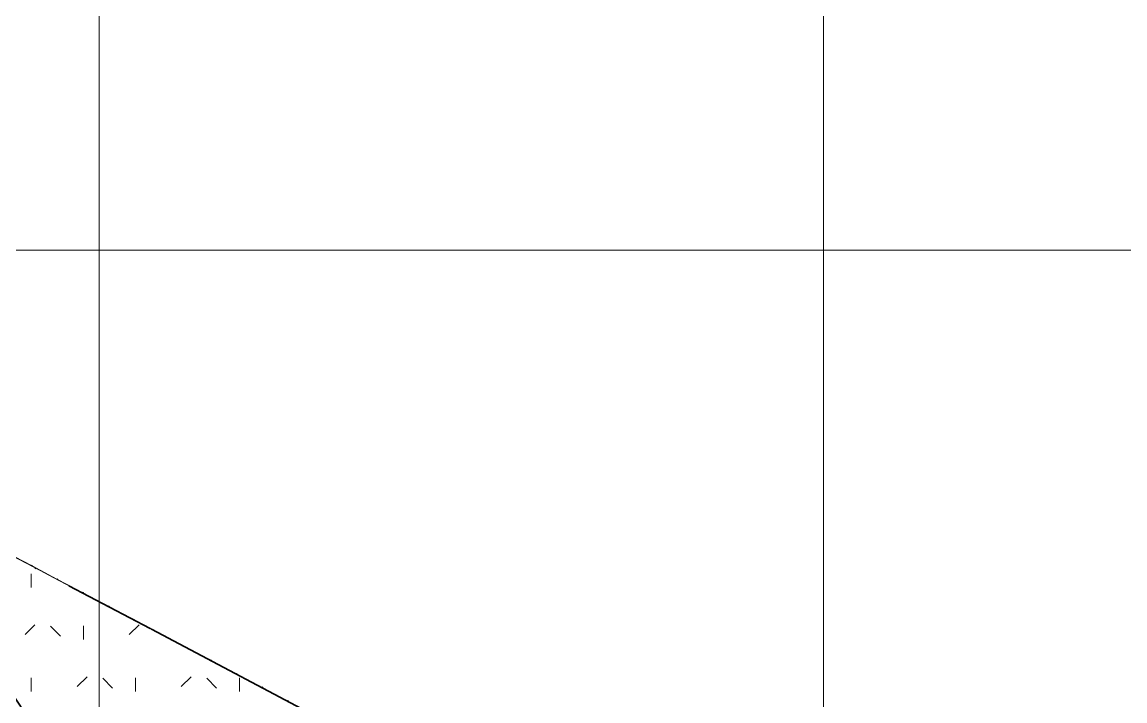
# Model space of a CAD drawing. Header units: metres. Extents: x -207 to 292, y -187 to 169.
# Drawn here: x 94.4 to 170.6, y 37.8 to 84.7 of the extents above; entities that cross this region are included whole.
import ezdxf

# ---------------------------------------------------------------- set-up
doc = ezdxf.new("R2010")
doc.units = ezdxf.units.M
doc.linetypes.add('IMPORT-IMPORT-LÍMITE2 _2_', pattern=[36.83, 6.35, -2.54, 0, -2.54, 25.4, 0, 0, 0])
for name, color, linetype, lineweight in [('A-GLAZ-CWMG', 7, 'Continuous', 9), ('ACHURADO', 7, 'Continuous', 9), ('BORDE CAMINO', 7, 'Continuous', 35), ('C-TOPO', 7, 'Continuous', 9), ('grilla', 7, 'Continuous', 9), ('linea propiedad', 7, 'IMPORT-IMPORT-LÍMITE2 _2_', 35)]:
    doc.layers.add(name, color=color, linetype=linetype, lineweight=lineweight)
doc.layers.add('PR10-ARQ-PL-001-Emplazamiento-C-1_dwg', color=7, linetype='Continuous', lineweight=9, true_color=0x767676)

# ---------------------------------------------------------------- blocks, each defined once
blk = doc.blocks.new('PR10-ARQ-PL-001-Emplazamiento-C-1_dwg_Circular Mullion - 5mm-517344-PLANTA EMPLAZAMIENTO-674655-PLANTA EMPLAZAMIENTO ACTUALIZADO')
at = {"layer": 'A-GLAZ-CWMG', "flags": 128}
for points in [[(-84.442, 139.656), (-83.711, 141.464), (-83.713, 141.465), (-83.716, 141.466), (-84.446, 139.658), (-84.444, 139.657)], [(-84.444, 139.657), (-83.713, 141.465)]]:
    blk.add_lwpolyline(points, close=True, dxfattribs=at)
blk = doc.blocks.new('PR10-ARQ-PL-001-Emplazamiento-C-1_dwg_Rectangular Mullion - 50 x 50 mm-517346-PLANTA EMPLAZAMIENTO-674657-PLANTA EMPLAZAMIENTO ACTUALIZADO')
at = {"layer": 'A-GLAZ-CWMG', "flags": 128}
blk.add_lwpolyline([(0.025, 0.025), (-0.025, 0.025), (-0.025, -0.025), (0.025, -0.025)], close=True, dxfattribs=at)
blk = doc.blocks.new('PR10-ARQ-PL-001-Emplazamiento-C-1_dwg_Rectangular Mullion - 50 x 50 mm-517357-PLANTA EMPLAZAMIENTO-674659-PLANTA EMPLAZAMIENTO ACTUALIZADO')
at = {"layer": 'A-GLAZ-CWMG', "flags": 128}
blk.add_lwpolyline([(0.025, 0.025), (0.025, -0.025), (-0.025, -0.025), (-0.025, 0.025)], close=True, dxfattribs=at)
blk = doc.blocks.new('PR10-ARQ-PL-001-Emplazamiento-C-1_dwg-674643-PLANTA EMPLAZAMIENTO ACTUALIZADO')
at = {"layer": 'ACHURADO'}
h = blk.add_hatch(dxfattribs=at)
h.set_pattern_fill('FP_1', color=256, style=0, pattern_type=2)
h.set_pattern_definition([(90, (-655750.258, -5498481.082), (-3.592, 3.592), [0.9525, -6.232]), (45, (-655750.258, -5498481.082), (-3.5921024484, 3.5921024484), [0.9525, -4.127]), (135, (-655750.258, -5498481.082), (-3.5921024484, -3.5921024484), [0.9525, -4.127])])
h.paths.add_polyline_path([(143.978, 0.142), (151.813, 17.148), (60.117, 65.559), (60.067, 65.193), (60.029, 64.825), (60.004, 64.457), (59.991, 64.087), (59.99, 63.718), (60.001, 63.348), (60.024, 62.98), (60.06, 62.612), (60.108, 62.245), (60.168, 61.881), (60.24, 61.518), (60.324, 61.158), (60.42, 60.801), (60.527, 60.448), (60.647, 60.098), (60.777, 59.752), (60.92, 59.411), (61.073, 59.075), (61.238, 58.744), (61.413, 58.419), (61.599, 58.1), (62.002, 57.48), (62.219, 57.181), (62.446, 56.889), (62.682, 56.605), (62.927, 56.329), (63.182, 56.061), (63.445, 55.801), (63.716, 55.551), (63.996, 55.309), (64.284, 55.077), (64.579, 54.855), (64.881, 54.642), (65.191, 54.44), (65.828, 54.067), (66.156, 53.896), (66.489, 53.736), (66.828, 53.588), (67.171, 53.451), (67.518, 53.325), (67.87, 53.211), (68.225, 53.108), (68.583, 53.017), (69.457, 52.806), (70.327, 52.582), (71.195, 52.346), (72.919, 51.839), (73.776, 51.567), (74.629, 51.284), (75.478, 50.989), (76.323, 50.682), (77.163, 50.364), (77.999, 50.034), (78.831, 49.693), (79.658, 49.34), (80.479, 48.976), (81.296, 48.601), (82.107, 48.214), (82.913, 47.817), (83.714, 47.408), (84.509, 46.988), (85.096, 46.617), (85.557, 46.315), (86.071, 45.963), (86.631, 45.561), (87.077, 45.228), (87.568, 44.846), (88.052, 44.454), (88.528, 44.052), (88.996, 43.641), (89.456, 43.221), (89.907, 42.791), (90.349, 42.353), (90.783, 41.905), (91.207, 41.45), (91.622, 40.985), (92.028, 40.513), (92.425, 40.032), (92.811, 39.544), (93.188, 39.048), (93.911, 38.034), (94.257, 37.516), (94.593, 36.991), (94.919, 36.46), (95.233, 35.923), (95.537, 35.379), (95.83, 34.829), (96.111, 34.274), (96.382, 33.713), (96.641, 33.146), (96.889, 32.575), (97.125, 31.998), (97.35, 31.418), (97.563, 30.832), (97.764, 30.243), (97.954, 29.649), (98.131, 29.052), (98.297, 28.452), (98.45, 27.848), (98.667, 27.402), (98.895, 26.961), (99.135, 26.526), (99.385, 26.097), (99.646, 25.675), (99.918, 25.259), (100.201, 24.851), (100.797, 24.057), (101.11, 23.671), (101.433, 23.294), (101.765, 22.925), (102.106, 22.565), (102.457, 22.213), (102.817, 21.871), (103.185, 21.538), (103.562, 21.214), (103.946, 20.9), (104.339, 20.596), (104.739, 20.302), (105.147, 20.019), (105.562, 19.746), (105.983, 19.484), (106.412, 19.233), (106.846, 18.992), (115.548, 14.377), (123.046, 9.665), (135.384, 3.822), (142.66, 0.721), (143.318, 0.429)])
at = {"layer": 'BORDE CAMINO'}
blk.add_arc((68.237, 20.488), 31.097, 13.69159, 58.44889, dxfattribs=at)
at = {"layer": 'C-TOPO', "flags": 128}
for points in [[(91.749, 48.859), (95.68, 46.784), (96.28, 46.467), (98.972, 45.046), (99.803, 44.607), (101.074, 43.936), (101.61, 43.653), (102.563, 43.15), (103.055, 42.89), (107.008, 40.803), (108.241, 40.152), (109.601, 39.434), (115.747, 36.19)], [(115.747, 36.19), (109.601, 39.434), (108.241, 40.152), (107.008, 40.803), (103.055, 42.89), (102.563, 43.15), (101.61, 43.653), (101.074, 43.936), (99.803, 44.607), (98.972, 45.046), (96.28, 46.467), (95.68, 46.784), (91.749, 48.859)]]:
    blk.add_lwpolyline(points, dxfattribs=at)
at = {"layer": 'grilla'}
for p, q in [((99.742, 166.258), (99.742, -186.737)), ((149.742, 166.258), (149.742, -186.737)), ((-73.081, 68.918), (240.531, 68.918))]:
    blk.add_line(p, q, dxfattribs=at)
at = {"layer": 'linea propiedad', "flags": 128}
blk.add_lwpolyline([(143.795, -0.255), (151.813, 17.148), (-83.704, 141.488), (-161.771, -49.779), (-137.14, -85.351), (-83.167, -127.74), (-59.701, -140.481)], dxfattribs=at)
for p, rotation in [((-54.164, -21.784), 264.1728744364905), ((-54.164, -21.784), 264.1728744364907), ((-54.164, -21.784), 264.1728744364907), ((-52.395, -22.717), 264.1728744364904), ((-52.395, -22.717), 264.1728744364902), ((-52.395, -22.717), 264.1728744364902), ((-50.627, -23.651), 264.1728744364905), ((-50.627, -23.651), 264.1728744364905), ((-50.627, -23.651), 264.1728744364905), ((-48.858, -24.584), 264.1728744364904), ((-48.858, -24.584), 264.1728744364904), ((-48.858, -24.584), 264.1728744364904), ((-47.089, -25.518), 264.1728744364904), ((-47.089, -25.518), 264.1728744364904), ((-47.089, -25.518), 264.1728744364904), ((-45.321, -26.452), 264.1728744364905), ((-45.321, -26.452), 264.1728744364905), ((-45.321, -26.452), 264.1728744364907), ((-43.552, -27.385), 264.1728744364905), ((-43.552, -27.385), 264.1728744364905), ((-43.552, -27.385), 264.1728744364902), ((-41.783, -28.319), 264.1728744364904), ((-41.783, -28.319), 264.1728744364904), ((-41.783, -28.319), 264.1728744364907), ((-40.014, -29.252), 264.1728744364902), ((-40.014, -29.252), 264.1728744364904), ((-40.014, -29.252), 264.17287443649), ((-38.246, -30.186), 264.1728744364907), ((-38.246, -30.186), 264.1728744364904), ((-38.246, -30.186), 264.1728744364907), ((-36.477, -31.12), 264.1728744364904), ((-36.477, -31.12), 264.1728744364904), ((-36.477, -31.12), 264.1728744364904)]:
    blk.add_blockref('PR10-ARQ-PL-001-Emplazamiento-C-1_dwg_Circular Mullion - 5mm-517344-PLANTA EMPLAZAMIENTO-674655-PLANTA EMPLAZAMIENTO ACTUALIZADO', p, dxfattribs=dict(rotation=rotation))
at = {"extrusion": (0, 0, -1), "rotation": 27.82712556350956}
for name, p in [('PR10-ARQ-PL-001-Emplazamiento-C-1_dwg_Rectangular Mullion - 50 x 50 mm-517346-PLANTA EMPLAZAMIENTO-674657-PLANTA EMPLAZAMIENTO ACTUALIZADO', (-95.091, 47.123)), ('PR10-ARQ-PL-001-Emplazamiento-C-1_dwg_Rectangular Mullion - 50 x 50 mm-517357-PLANTA EMPLAZAMIENTO-674659-PLANTA EMPLAZAMIENTO ACTUALIZADO', (-95.091, 47.123)), ('PR10-ARQ-PL-001-Emplazamiento-C-1_dwg_Rectangular Mullion - 50 x 50 mm-517346-PLANTA EMPLAZAMIENTO-674657-PLANTA EMPLAZAMIENTO ACTUALIZADO', (-96.86, 46.189)), ('PR10-ARQ-PL-001-Emplazamiento-C-1_dwg_Rectangular Mullion - 50 x 50 mm-517357-PLANTA EMPLAZAMIENTO-674659-PLANTA EMPLAZAMIENTO ACTUALIZADO', (-96.86, 46.189)), ('PR10-ARQ-PL-001-Emplazamiento-C-1_dwg_Rectangular Mullion - 50 x 50 mm-517346-PLANTA EMPLAZAMIENTO-674657-PLANTA EMPLAZAMIENTO ACTUALIZADO', (-98.629, 45.256)), ('PR10-ARQ-PL-001-Emplazamiento-C-1_dwg_Rectangular Mullion - 50 x 50 mm-517357-PLANTA EMPLAZAMIENTO-674659-PLANTA EMPLAZAMIENTO ACTUALIZADO', (-98.629, 45.256)), ('PR10-ARQ-PL-001-Emplazamiento-C-1_dwg_Rectangular Mullion - 50 x 50 mm-517346-PLANTA EMPLAZAMIENTO-674657-PLANTA EMPLAZAMIENTO ACTUALIZADO', (-100.397, 44.322)), ('PR10-ARQ-PL-001-Emplazamiento-C-1_dwg_Rectangular Mullion - 50 x 50 mm-517357-PLANTA EMPLAZAMIENTO-674659-PLANTA EMPLAZAMIENTO ACTUALIZADO', (-100.397, 44.322)), ('PR10-ARQ-PL-001-Emplazamiento-C-1_dwg_Rectangular Mullion - 50 x 50 mm-517346-PLANTA EMPLAZAMIENTO-674657-PLANTA EMPLAZAMIENTO ACTUALIZADO', (-102.166, 43.389)), ('PR10-ARQ-PL-001-Emplazamiento-C-1_dwg_Rectangular Mullion - 50 x 50 mm-517357-PLANTA EMPLAZAMIENTO-674659-PLANTA EMPLAZAMIENTO ACTUALIZADO', (-102.166, 43.389)), ('PR10-ARQ-PL-001-Emplazamiento-C-1_dwg_Rectangular Mullion - 50 x 50 mm-517346-PLANTA EMPLAZAMIENTO-674657-PLANTA EMPLAZAMIENTO ACTUALIZADO', (-103.935, 42.455)), ('PR10-ARQ-PL-001-Emplazamiento-C-1_dwg_Rectangular Mullion - 50 x 50 mm-517357-PLANTA EMPLAZAMIENTO-674659-PLANTA EMPLAZAMIENTO ACTUALIZADO', (-103.935, 42.455)), ('PR10-ARQ-PL-001-Emplazamiento-C-1_dwg_Rectangular Mullion - 50 x 50 mm-517346-PLANTA EMPLAZAMIENTO-674657-PLANTA EMPLAZAMIENTO ACTUALIZADO', (-105.704, 41.521)), ('PR10-ARQ-PL-001-Emplazamiento-C-1_dwg_Rectangular Mullion - 50 x 50 mm-517357-PLANTA EMPLAZAMIENTO-674659-PLANTA EMPLAZAMIENTO ACTUALIZADO', (-105.704, 41.521)), ('PR10-ARQ-PL-001-Emplazamiento-C-1_dwg_Rectangular Mullion - 50 x 50 mm-517346-PLANTA EMPLAZAMIENTO-674657-PLANTA EMPLAZAMIENTO ACTUALIZADO', (-107.472, 40.588)), ('PR10-ARQ-PL-001-Emplazamiento-C-1_dwg_Rectangular Mullion - 50 x 50 mm-517357-PLANTA EMPLAZAMIENTO-674659-PLANTA EMPLAZAMIENTO ACTUALIZADO', (-107.472, 40.588)), ('PR10-ARQ-PL-001-Emplazamiento-C-1_dwg_Rectangular Mullion - 50 x 50 mm-517346-PLANTA EMPLAZAMIENTO-674657-PLANTA EMPLAZAMIENTO ACTUALIZADO', (-109.241, 39.654)), ('PR10-ARQ-PL-001-Emplazamiento-C-1_dwg_Rectangular Mullion - 50 x 50 mm-517357-PLANTA EMPLAZAMIENTO-674659-PLANTA EMPLAZAMIENTO ACTUALIZADO', (-109.241, 39.654)), ('PR10-ARQ-PL-001-Emplazamiento-C-1_dwg_Rectangular Mullion - 50 x 50 mm-517346-PLANTA EMPLAZAMIENTO-674657-PLANTA EMPLAZAMIENTO ACTUALIZADO', (-111.01, 38.72)), ('PR10-ARQ-PL-001-Emplazamiento-C-1_dwg_Rectangular Mullion - 50 x 50 mm-517357-PLANTA EMPLAZAMIENTO-674659-PLANTA EMPLAZAMIENTO ACTUALIZADO', (-111.01, 38.72)), ('PR10-ARQ-PL-001-Emplazamiento-C-1_dwg_Rectangular Mullion - 50 x 50 mm-517346-PLANTA EMPLAZAMIENTO-674657-PLANTA EMPLAZAMIENTO ACTUALIZADO', (-112.778, 37.787)), ('PR10-ARQ-PL-001-Emplazamiento-C-1_dwg_Rectangular Mullion - 50 x 50 mm-517357-PLANTA EMPLAZAMIENTO-674659-PLANTA EMPLAZAMIENTO ACTUALIZADO', (-112.778, 37.787))]:
    blk.add_blockref(name, p, dxfattribs=at)
blk = doc.blocks.new('Circular Mullion - 5mm-517344-PLANTA EMPLAZAMIENTO ACTUALIZADO')
at = {"layer": 'A-GLAZ-CWMG'}
for p, q in [((-83.716, 141.466), (-84.446, 139.658)), ((-84.444, 139.657), (-83.713, 141.465)), ((-83.713, 141.465), (-84.444, 139.657)), ((-84.442, 139.656), (-83.711, 141.464)), ((-83.713, 141.465), (-83.716, 141.466)), ((-83.711, 141.464), (-83.713, 141.465)), ((-84.446, 139.658), (-84.444, 139.657)), ((-84.444, 139.657), (-84.442, 139.656))]:
    blk.add_line(p, q, dxfattribs=at)
blk = doc.blocks.new('Rectangular Mullion - 50 x 50 mm-517346-PLANTA EMPLAZAMIENTO ACTUALIZADO')
at = {"layer": 'A-GLAZ-CWMG'}
for p, q in [((0.025, 0.025), (-0.025, 0.025)), ((-0.025, 0.025), (-0.025, -0.025)), ((0.025, -0.025), (0.025, 0.025)), ((-0.025, -0.025), (0.025, -0.025))]:
    blk.add_line(p, q, dxfattribs=at)
blk = doc.blocks.new('Rectangular Mullion - 50 x 50 mm-517357-PLANTA EMPLAZAMIENTO ACTUALIZADO')
at = {"layer": 'A-GLAZ-CWMG'}
for p, q in [((-0.025, -0.025), (-0.025, 0.025)), ((-0.025, 0.025), (0.025, 0.025)), ((0.025, 0.025), (0.025, -0.025)), ((0.025, -0.025), (-0.025, -0.025))]:
    blk.add_line(p, q, dxfattribs=at)

msp = doc.modelspace()

# ---------------------------------------------------------------- linework, layer by layer
at = {"layer": 'C-TOPO'}
for p, q in [((91.749, 48.859), (95.68, 46.784)), ((95.68, 46.784), (91.749, 48.859)), ((95.68, 46.784), (96.28, 46.467)), ((96.28, 46.467), (95.68, 46.784)), ((96.28, 46.467), (98.972, 45.046)), ((98.972, 45.046), (96.28, 46.467)), ((98.972, 45.046), (99.803, 44.607)), ((99.803, 44.607), (98.972, 45.046)), ((99.803, 44.607), (101.074, 43.936)), ((101.074, 43.936), (99.803, 44.607)), ((101.074, 43.936), (101.61, 43.653)), ((101.61, 43.653), (101.074, 43.936)), ((101.61, 43.653), (102.563, 43.15)), ((102.563, 43.15), (101.61, 43.653)), ((102.563, 43.15), (103.055, 42.89)), ((103.055, 42.89), (102.563, 43.15)), ((103.055, 42.89), (107.008, 40.803)), ((107.008, 40.803), (103.055, 42.89)), ((107.008, 40.803), (108.241, 40.152)), ((108.241, 40.152), (107.008, 40.803)), ((108.241, 40.152), (109.601, 39.434)), ((109.601, 39.434), (108.241, 40.152)), ((109.601, 39.434), (115.747, 36.19)), ((115.747, 36.19), (109.601, 39.434))]:
    msp.add_line(p, q, dxfattribs=at)

# ---------------------------------------------------------------- block references
at = {"layer": 'A-GLAZ-CWMG'}
for p, rotation in [((-54.164, -21.784), 264.1728744364905), ((-54.164, -21.784), 264.1728744364907), ((-54.164, -21.784), 264.1728744364907), ((-52.395, -22.717), 264.1728744364904), ((-52.395, -22.717), 264.1728744364902), ((-52.395, -22.717), 264.1728744364902), ((-50.627, -23.651), 264.1728744364905), ((-50.627, -23.651), 264.1728744364905), ((-50.627, -23.651), 264.1728744364905), ((-48.858, -24.584), 264.1728744364904), ((-48.858, -24.584), 264.1728744364904), ((-48.858, -24.584), 264.1728744364904), ((-47.089, -25.518), 264.1728744364904), ((-47.089, -25.518), 264.1728744364904), ((-47.089, -25.518), 264.1728744364904), ((-45.321, -26.452), 264.1728744364905), ((-45.321, -26.452), 264.1728744364905), ((-45.321, -26.452), 264.1728744364907), ((-43.552, -27.385), 264.1728744364905), ((-43.552, -27.385), 264.1728744364905), ((-43.552, -27.385), 264.1728744364902), ((-41.783, -28.319), 264.1728744364904), ((-41.783, -28.319), 264.1728744364904), ((-41.783, -28.319), 264.1728744364907), ((-40.014, -29.252), 264.1728744364902), ((-40.014, -29.252), 264.1728744364904), ((-40.014, -29.252), 264.17287443649), ((-38.246, -30.186), 264.1728744364907), ((-38.246, -30.186), 264.1728744364904), ((-38.246, -30.186), 264.1728744364907), ((-36.477, -31.12), 264.1728744364904), ((-36.477, -31.12), 264.1728744364904), ((-36.477, -31.12), 264.1728744364904)]:
    msp.add_blockref('Circular Mullion - 5mm-517344-PLANTA EMPLAZAMIENTO ACTUALIZADO', p, dxfattribs=dict(at, rotation=rotation))
at = {"layer": 'A-GLAZ-CWMG', "extrusion": (0, 0, -1), "rotation": 27.82712556350956}
for name, p in [('Rectangular Mullion - 50 x 50 mm-517346-PLANTA EMPLAZAMIENTO ACTUALIZADO', (-95.091, 47.123)), ('Rectangular Mullion - 50 x 50 mm-517357-PLANTA EMPLAZAMIENTO ACTUALIZADO', (-95.091, 47.123)), ('Rectangular Mullion - 50 x 50 mm-517346-PLANTA EMPLAZAMIENTO ACTUALIZADO', (-96.86, 46.189)), ('Rectangular Mullion - 50 x 50 mm-517357-PLANTA EMPLAZAMIENTO ACTUALIZADO', (-96.86, 46.189)), ('Rectangular Mullion - 50 x 50 mm-517346-PLANTA EMPLAZAMIENTO ACTUALIZADO', (-98.629, 45.256)), ('Rectangular Mullion - 50 x 50 mm-517357-PLANTA EMPLAZAMIENTO ACTUALIZADO', (-98.629, 45.256)), ('Rectangular Mullion - 50 x 50 mm-517346-PLANTA EMPLAZAMIENTO ACTUALIZADO', (-100.397, 44.322)), ('Rectangular Mullion - 50 x 50 mm-517357-PLANTA EMPLAZAMIENTO ACTUALIZADO', (-100.397, 44.322)), ('Rectangular Mullion - 50 x 50 mm-517346-PLANTA EMPLAZAMIENTO ACTUALIZADO', (-102.166, 43.389)), ('Rectangular Mullion - 50 x 50 mm-517357-PLANTA EMPLAZAMIENTO ACTUALIZADO', (-102.166, 43.389)), ('Rectangular Mullion - 50 x 50 mm-517346-PLANTA EMPLAZAMIENTO ACTUALIZADO', (-103.935, 42.455)), ('Rectangular Mullion - 50 x 50 mm-517357-PLANTA EMPLAZAMIENTO ACTUALIZADO', (-103.935, 42.455)), ('Rectangular Mullion - 50 x 50 mm-517346-PLANTA EMPLAZAMIENTO ACTUALIZADO', (-105.704, 41.521)), ('Rectangular Mullion - 50 x 50 mm-517357-PLANTA EMPLAZAMIENTO ACTUALIZADO', (-105.704, 41.521)), ('Rectangular Mullion - 50 x 50 mm-517346-PLANTA EMPLAZAMIENTO ACTUALIZADO', (-107.472, 40.588)), ('Rectangular Mullion - 50 x 50 mm-517357-PLANTA EMPLAZAMIENTO ACTUALIZADO', (-107.472, 40.588)), ('Rectangular Mullion - 50 x 50 mm-517346-PLANTA EMPLAZAMIENTO ACTUALIZADO', (-109.241, 39.654)), ('Rectangular Mullion - 50 x 50 mm-517357-PLANTA EMPLAZAMIENTO ACTUALIZADO', (-109.241, 39.654)), ('Rectangular Mullion - 50 x 50 mm-517346-PLANTA EMPLAZAMIENTO ACTUALIZADO', (-111.01, 38.72)), ('Rectangular Mullion - 50 x 50 mm-517357-PLANTA EMPLAZAMIENTO ACTUALIZADO', (-111.01, 38.72)), ('Rectangular Mullion - 50 x 50 mm-517346-PLANTA EMPLAZAMIENTO ACTUALIZADO', (-112.778, 37.787)), ('Rectangular Mullion - 50 x 50 mm-517357-PLANTA EMPLAZAMIENTO ACTUALIZADO', (-112.778, 37.787))]:
    msp.add_blockref(name, p, dxfattribs=at)
at = {"layer": 'PR10-ARQ-PL-001-Emplazamiento-C-1_dwg', "color": 7}
msp.add_blockref('PR10-ARQ-PL-001-Emplazamiento-C-1_dwg-674643-PLANTA EMPLAZAMIENTO ACTUALIZADO', (0, 0), dxfattribs=at)

doc.saveas('drawing.dxf')
